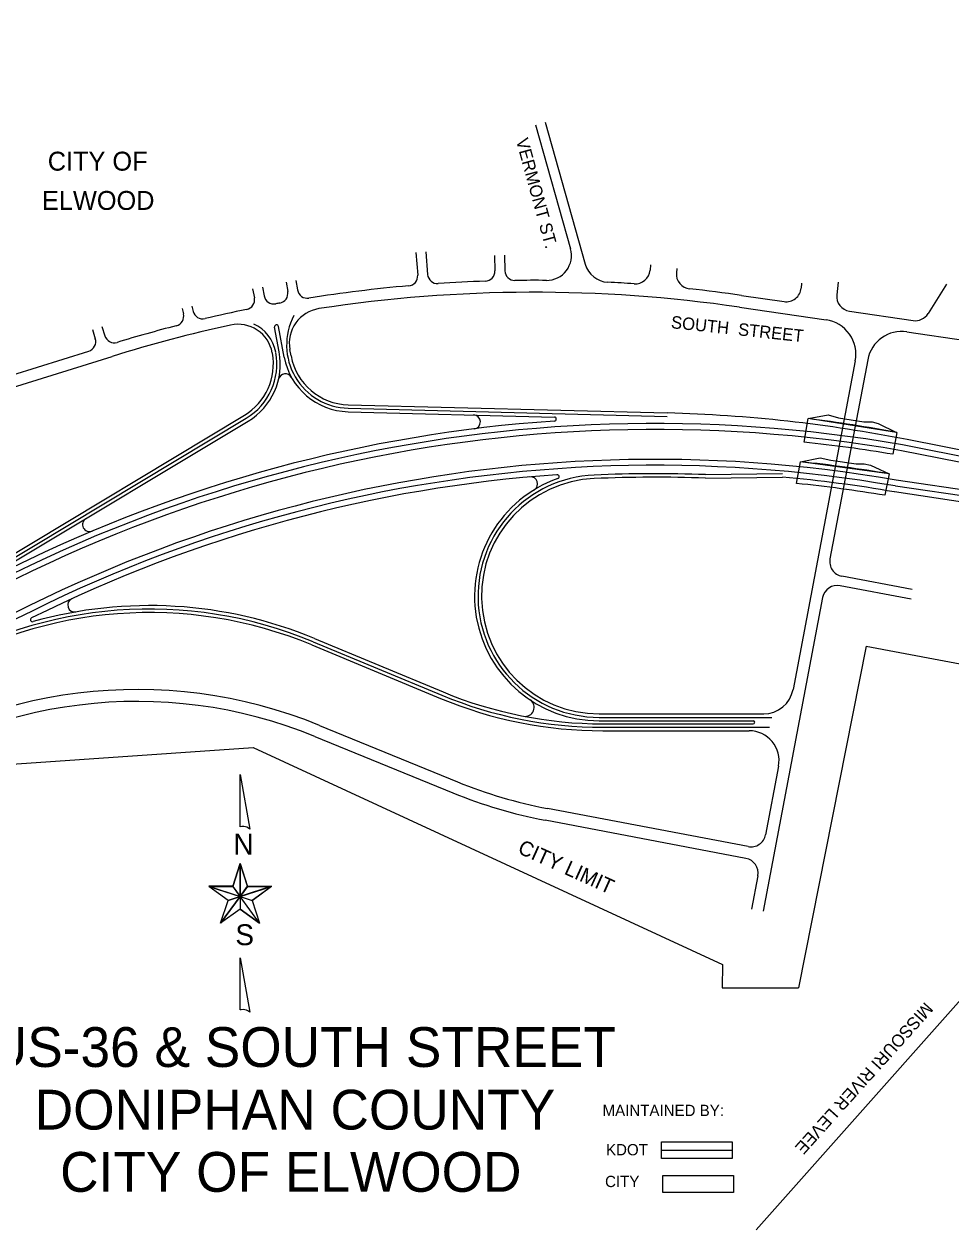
# Model space of a CAD drawing. Extents: x 166.419 to 167.238, y 88.719 to 89.276.
# Drawn here: x 166.5985 to 166.9512, y 88.7655 to 89.2245 of the extents above; entities that cross this region are included whole.
import ezdxf

# ---------------------------------------------------------------- set-up
doc = ezdxf.new("R2010")
doc.units = 0
for name, color, linetype in [('PL Inter Bridges', 7, 'Continuous'), ('PL Inter City Label Text', 7, 'Continuous'), ('PL Inter City Limit', 7, 'Continuous'), ('PL Inter Hydrology', 7, 'Continuous'), ('PL Inter Maintenance Info', 7, 'Continuous'), ('PL Inter North Arrow', 7, 'Continuous'), ('PL Inter Road Lines', 7, 'Continuous'), ('PL Inter Street Names', 7, 'Continuous'), ('PL Inter Title Text', 7, 'Continuous')]:
    doc.layers.add(name, color=color, linetype=linetype)

# ---------------------------------------------------------------- blocks, each defined once
blk = doc.blocks.new('NORTH')
at = {"layer": 'PL Inter North Arrow'}
blk.add_line((-0.011868693261090461, 0.01641413842755273), (-6.396812624030287e-09, 0.05328282528015467), dxfattribs=at)
for points in [[(-6.396761411556735e-09, 0.11237373434498503), (-6.3968161115860635e-09, 0.1967171686488094), (0.01565655925243213, 0.10858585555802523), (0.013383831979831893, 0.11035353232515437), (0.010858579456624702, 0.11186868383953434), (0.008585852184010008, 0.11262625959770838), (0.0060605996606679325, 0.11287878484841794), (0.003030296631933511, 0.11287878484843797)], [(-6.396812624030287e-09, 0.05328282528015467), (-0.011868693261090461, 0.01641413842755273), (-6.3968975430062745e-09, -2.9778569211311193e-09)], [(0.00016727510952582167, 0.05323159888396128), (0.00016727510960987376, 1.1903864019405072e-05), (0.012099087506420038, 0.01648917851161081)], [(-0.05050505687878606, 0.016414138427568246), (-6.3968975430062745e-09, -2.9778569211311193e-09), (-0.019191925580241964, -0.006313134288107633)], [(-0.011764544992810879, 0.01648917851156943), (-0.050400908612469, 0.016489178511584945), (0.00016727510960987376, 1.1903864019405072e-05)], [(-0.0312721226691241, -0.043169914296786155), (-0.019150910554097324, -0.006238094206141488), (0.00016727510960987376, 1.1903864019405072e-05)], [(0.050757569337863045, 0.016414138427567747), (0.012121205718204934, 0.0164141384275599), (-6.3968975430062745e-09, -2.9778569211311193e-09)], [(0.00016727510960987376, 1.1903864019405072e-05), (0.01948545306556079, -0.006238094206110275), (0.050735451124115614, 0.016489178511595298)], [(0.00016727510960987376, 1.1903864019405072e-05), (0.0001672751096190885, -0.02025324956845567), (0.0314172731680393, -0.043169914296776565)], [(-0.03131313769528668, -0.04318182114070594), (-6.3968975430062745e-09, -2.9778569211311193e-09), (-6.396812812166392e-09, -0.02020202317027639)], [(-6.3968975430062745e-09, -2.9778569211311193e-09), (0.0194444380393227, -0.006313134288123147), (0.0313131249017043, -0.0431818211407143)], [(-6.396897046370529e-09, -0.1828282857223721), (-6.396885269483858e-09, -0.09873737667132386), (0.015656559252483406, -0.18661616450935525), (0.013636357232612575, -0.1848484877422531), (0.010606054203853108, -0.18333333622786588), (0.0075757511751061634, -0.18257576046965765), (0.005050498651884519, -0.18207070996624203), (0.0020201956230026887, -0.18257576046964824)]]:
    blk.add_lwpolyline(points, close=True, dxfattribs=at)
for points in [[(-0.011868693261090461, 0.01641413842755273), (-6.396812624030287e-09, 0.05328282528015467)], [(-6.396812624030287e-09, 0.05328282528015467), (0.012121205718204934, 0.0164141384275599)], [(-0.019191925580241964, -0.006313134288107633), (-0.05050505687878606, 0.016414138427568246), (-0.011868693261090461, 0.01641413842755273)], [(0.012121205718204934, 0.0164141384275599), (0.050757569337863045, 0.016414138427567747), (0.0194444380393227, -0.006313134288123147)], [(-6.396812812166392e-09, -0.02020202317027639), (-0.03131313769528668, -0.04318182114070594), (-0.019191925580241964, -0.006313134288107633)], [(0.0194444380393227, -0.006313134288123147), (0.0313131249017043, -0.0431818211407143), (-6.396812812166392e-09, -0.02020202317027639)]]:
    blk.add_lwpolyline(points, dxfattribs=at)
for s, p in [('N', (-0.010858561990104076, 0.06767674378222711)), ('S', (-0.007575784087535207, -0.07853537206011982))]:
    blk.add_text(s, height=0.03374999998459821, rotation=360, dxfattribs=at).set_placement(p)
blk = doc.blocks.new('N')
at = {"layer": 'PL Inter North Arrow', "xscale": 0.23592835514713428, "yscale": 0.23592835514713428, "rotation": -3.9199723422535575e-05}
blk.add_blockref('NORTH', (1.5092099960328953e-09, 7.025598527186295e-10), dxfattribs=at)
blk = doc.blocks.new('MAINT')
at = {"layer": 'PL Inter Maintenance Info'}
for p, q in [((-4.402196888501445e-09, -0.006434409683022363), (0, 0)), ((0, 0), (0.0269887739479159, -1.8464754358512543e-08)), ((-2.201087420072519e-09, -0.003217204841271406), (0.02698877174680643, -0.003217223306025764)), ((0.0269887739479159, -1.8464754358512543e-08), (0.02698876954574106, -0.006434428147782234)), ((0.02698876954574106, -0.006434428147782234), (-4.402196888501445e-09, -0.006434409683022363)), ((0.00047660973302272115, -0.01930322937468824), (0.00047661413521960964, -0.012868819692139918)), ((0.00047661413521960964, -0.012868819692139918), (0.02746538808313551, -0.012868838156894276)), ((0.02746538808313551, -0.012868838156894276), (0.027465383680938617, -0.0193032478394426)), ((0.027465383680938617, -0.0193032478394426), (0.00047660973302272115, -0.01930322937468824))]:
    blk.add_line(p, q, dxfattribs=at)
for s, p in [('MAINTAINED BY:', (-0.02240127246327712, 0.009770780032268896)), ('KDOT', (-0.021090560852793382, -0.005183257458079561)), ('CITY', (-0.02144805009438917, -0.01727757118389325))]:
    blk.add_text(s, height=0.004289606455263063, rotation=359.9999608002766, dxfattribs=at).set_placement(p)

msp = doc.modelspace()

# ---------------------------------------------------------------- linework, layer by layer
at = {"layer": 'PL Inter Bridges'}
for p, q in [((166.89534865054273, 89.06536840174068), (166.89695909936017, 89.07432968504858)), ((166.93067429660377, 89.06902430967806), (166.9291100051385, 89.0607764954396)), ((166.89252676006086, 89.04966609577579), (166.89400495174831, 89.05789143914052)), ((166.92769802479464, 89.05333175010716), (166.92614483593545, 89.04514247498024))]:
    msp.add_line(p, q, dxfattribs=at)
for points in [[(166.89695909936017, 89.07432968504858), (166.90449860728253, 89.0757485830091), (166.90846144559092, 89.07466656407183), (166.9180615797711, 89.07313077241571), (166.92121583537153, 89.07306273799048), (166.92352928143103, 89.0725145670034), (166.93054601222144, 89.06904449632557)], [(166.89400495174831, 89.05789143914052), (166.90151210927365, 89.05947258967832), (166.90549735883425, 89.05847627728816), (166.91512837860566, 89.05714786076797), (166.91828336784113, 89.05714786076797), (166.92060809675147, 89.05664970457289), (166.92769802479464, 89.05333175010716)]]:
    msp.add_lwpolyline(points, close=True, dxfattribs=at)
for centre, radius, start, end in [((166.8292463207897, 88.53423963452356), 0.5443181818181817, 79.26076202867587, 82.85393491013787), ((166.83865219483516, 88.52210677667478), 0.5462121212121211, 80.46736788946859, 84.042004391843), ((166.83865219483516, 88.52210677667478), 0.5386363636363636, 80.48434099844505, 84.10160849114176), ((166.83865219483516, 88.52210677667478), 0.5303030303030303, 80.50357166076472, 84.16914555947042)]:
    msp.add_arc(centre, radius, start, end, dxfattribs=at)
at = {"layer": 'PL Inter City Limit'}
for p, q in [((166.91899570074506, 88.98768185999263), (166.89319587589813, 88.85772718668939)), ((166.91899570074509, 88.98768185999265), (167.0158854032825, 88.96951504076686)), ((166.5706344132995, 88.94119806560711), (166.68562557943716, 88.94912849085799)), ((166.68562557943713, 88.94912849085797), (166.86427587868803, 88.86659414208125)), ((166.86427587868803, 88.86659414208125), (166.8641700497234, 88.8577271866894)), ((166.8641700497234, 88.85772718668939), (166.8931958758981, 88.85772718668939))]:
    msp.add_line(p, q, dxfattribs=at)
at = {"layer": 'PL Inter Hydrology'}
msp.add_lwpolyline([(166.87708169920688, 88.76553967807712), (166.98866868690325, 88.89107503923552), (167.00925914296624, 88.92162861919999), (167.03383484858986, 88.96812319740681), (167.048447430312, 89.00863990127276), (167.05973897073366, 89.05114922991898), (167.0670452615947, 89.08967330900462), (167.07235892767548, 89.14679521937299), (167.07700838549619, 89.22450758580439)], dxfattribs=at)
at = {"layer": 'PL Inter Maintenance Info'}
for p, q in [((166.7218467711878, 89.07830000642348), (166.84325065035333, 89.07515686392081)), ((166.55345344848953, 88.99658855452358), (166.68303976678484, 89.0744865373488)), ((167.01183008356261, 89.0487309050407), (166.93284176890185, 89.06436542807232)), ((166.85781798371514, 89.05300928388107), (166.88711838985398, 89.05341623396633)), ((167.0097570815915, 89.03678954993612), (166.9301208865987, 89.04869201230547)), ((166.70849699594095, 88.98942246575774), (166.7574586048538, 88.96907478413159)), ((166.81738610330552, 88.9606377804931), (166.88302949447467, 88.96063778049307)), ((166.81872996422337, 88.95684990170521), (166.88219348176855, 88.95684990170521))]:
    msp.add_line(p, q, dxfattribs=at)
for centre, radius, start, end in [((166.72246929476307, 89.10234497951885), 0.0240530303030303, 152.20571198845926, 268.5169454225147), ((166.67992675710622, 89.09699864223766), 0.014583333333333332, 10.532466891995085, 65.83825217516981), ((166.6706474885271, 89.09510157327749), 0.0240530303030303, 301.0112606797835, 10.532466892006255), ((166.83865219483516, 88.52210677667478), 0.5503787878787878, 80.151683945332, 126.54199229622196), ((166.83865219483516, 88.52210677667478), 0.5344696969696969, 80.151683945332, 126.54199229622196), ((166.81738610330552, 89.00676467443249), 0.04612689393939393, 92.38877343548455, 270), ((166.83865219483516, 88.52210677667478), 0.5312499999999999, 87.92533750934209, 92.50170680719765), ((166.6462080813744, 88.83953976508192), 0.16231060606060604, 67.43299092212919, 121.22638654257912), ((166.81872996422337, 89.11650899261431), 0.1596590909090909, 247.43299092209725, 269.99999999999534)]:
    msp.add_arc(centre, radius, start, end, dxfattribs=at)
at = {"layer": 'PL Inter Road Lines'}
for p, q in [((166.79677040625327, 89.18714325122154), (166.8120729772812, 89.13313417700549)), ((166.79312598683538, 89.18611066571982), (166.80646965976814, 89.1390153494867)), ((166.7476386241856, 89.13756682292951), (166.74830596290607, 89.12895688112839)), ((166.75141517618212, 89.13785953563712), (166.75208251490258, 89.12924959383598)), ((166.77754075546264, 89.13647596179659), (166.77768141533582, 89.13054423350727)), ((166.78132756971317, 89.1365657590338), (166.78146822958635, 89.13063403074446)), ((166.83691785597924, 89.13286760241905), (166.8367493753114, 89.1308458344046)), ((166.8468809798807, 89.13153918589886), (166.84674247143528, 89.1298770845539)), ((166.68548794469015, 89.1236918083962), (166.68614283859637, 89.12032014721785)), ((166.68920633078744, 89.12441404834478), (166.6898612246937, 89.12104238716643)), ((166.6982293614049, 89.12627740351022), (166.69884106775297, 89.12267711025227)), ((166.70196372270757, 89.12691188863437), (166.70257542905566, 89.12331159537642)), ((166.89437187047767, 89.12589341568803), (166.89421495857425, 89.12401047284683)), ((166.9083202439397, 89.12622551981808), (166.90780763739227, 89.12144119204223)), ((166.94950115606574, 89.12556131155799), (166.9425275021773, 89.11429617835361)), ((166.87148853110492, 89.12123842513493), (166.8877296259484, 89.1188604455161)), ((166.65868000002902, 89.11619862116551), (166.65915640514763, 89.11427087710264)), ((166.662357251261, 89.11710738355937), (166.66283365637963, 89.11517963949646)), ((166.87083001845082, 89.11674092381652), (166.90375861292105, 89.11191960313086)), ((166.91263398040374, 89.11521401355537), (166.9368733093899, 89.111664952925)), ((166.62810940112072, 89.1094372079428), (166.6292204560938, 89.10586982062398)), ((166.69559868152245, 89.09974062946435), (166.69385248993453, 89.10913253194664)), ((166.69751810176774, 89.09770592333197), (166.69534211339695, 89.10940949052497)), ((166.6244928649674, 89.10831084567283), (166.62560057444523, 89.10475420010613)), ((166.93451849656967, 89.10741581954368), (166.95694662702493, 89.10413194997545)), ((166.59384001352277, 89.09089510369922), (166.6231104005619, 89.1000113016828)), ((166.70012494282693, 89.09819060084402), (166.69966426798317, 89.10066834340043)), ((166.4652877782166, 89.04609698429576), (166.63195750502297, 89.09800590594419)), ((166.6929918404632, 89.0992559519523), (166.69296096240228, 89.09942202979798)), ((166.9148637731244, 89.09633384044686), (166.89115642068472, 88.9712117025708)), ((166.91957201255073, 89.09676615787023), (166.90521255175184, 89.02098011476504)), ((166.72181245886478, 89.07697469294578), (166.8003142759908, 89.07494228344089)), ((166.72188108351085, 89.07962531990118), (166.8432849626764, 89.0764821773985)), ((166.55277040953044, 88.99772481634643), (166.68235672782578, 89.07562279917164)), ((166.59332468230926, 89.01900941948973), (166.6837228057439, 89.07335027552597)), ((167.01227137359282, 89.05096037860311), (166.934567541324, 89.06634065808457)), ((167.01138879353246, 89.04650143147829), (166.93240047887167, 89.06213595450993)), ((166.85783639523908, 89.05168365415696), (166.88713680137792, 89.05209060424221)), ((167.0100930328685, 89.03903731015369), (166.9304568378757, 89.05093977252302)), ((167.00942113031448, 89.03454178971856), (166.9297849353217, 89.0464442520879)), ((166.9364616774357, 89.00927631947911), (166.90973731101153, 89.0143398836437)), ((166.93612957330564, 89.00562317404858), (166.90905761474193, 89.01075259777643)), ((166.90241738362062, 89.00622783851676), (166.8797904540333, 88.8868079323616)), ((166.7090057735395, 88.99064671185427), (166.7579673824524, 88.97029903022812)), ((166.7079882183424, 88.98819821966121), (166.75694982725528, 88.96785053803505)), ((166.81738610330552, 88.96196353806886), (166.87999143030376, 88.96196353806883)), ((166.71088201837497, 88.95759367081345), (166.76344261575645, 88.93609160824832)), ((166.81738610330552, 88.95931202291735), (166.87600236078424, 88.95931202291735)), ((166.81872996422337, 88.95817565928098), (166.87600236078424, 88.95817565928098)), ((166.70916095998535, 88.95338663919433), (166.7617215573668, 88.9318845766292)), ((166.81872996422337, 88.95552414412947), (166.87446511451427, 88.95552414412947)), ((166.88563010489526, 88.94204503590417), (166.8806839394355, 88.91594027375557)), ((166.8740397012748, 88.91141627521434), (166.7977048225788, 88.92593649670543)), ((166.87320152584587, 88.90694875359783), (166.79685542820258, 88.92147110912781)), ((166.87772227806616, 88.90030928319496), (166.87532445788094, 88.88765412110628))]:
    msp.add_line(p, q, dxfattribs=at)
for centre, radius, start, end in [((166.7973586112235, 89.13643388573237), 0.009469696969696968, 269.5055945451621, 15.819193947519352), ((166.82118402582583, 89.13571564075981), 0.009469696969696968, 195.8191939475194, 267.04095486501166), ((166.74452941090954, 89.12866416842078), 0.003787878787878787, 275.0255602982859, 4.432016054658732), ((166.75585906689912, 89.1295423065436), 0.003787878787878787, 184.432016054825, 273.8384718112718), ((166.77389460108532, 89.13045443627007), 0.003787878787878787, 271.951952214196, 1.3584079707028422), ((166.78525504383686, 89.13072382798164), 0.003787878787878787, 181.35840797070284, 270.7648637271247), ((166.7925767647221, 88.58228785047767), 0.5446969696969696, 89.50559454512079, 90.76486372706566), ((166.83108718350317, 89.13131768372196), 0.005681818181818181, 265.98769257232254, 355.2363583092), ((166.8524046632435, 89.1294052352366), 0.005681818181818181, 175.23635830986467, 263.75943773327117), ((166.6951067064503, 89.12204262512812), 0.003787878787878787, 280.2362764045805, 9.642732160883781), ((166.70630979035832, 89.12394608050057), 0.003787878787878787, 189.64273216088375, 279.04918791734826), ((166.7925767647221, 88.58228785047767), 0.5446969696969696, 95.02556029830781, 99.04918791742661), ((166.7925767647221, 88.58228785047767), 0.540151515151515, 81.67008754211659, 98.71978903435826), ((166.7925767647221, 88.58228785047767), 0.5446969696969696, 91.95195221415088, 93.83847181122427), ((166.7925767647221, 88.58228785047767), 0.5446969696969696, 85.98769257233837, 87.04095486496708), ((166.7925767647221, 88.58228785047767), 0.5446969696969696, 81.67008754211659, 83.75943773317617), ((166.88855276676605, 89.12448232216413), 0.005681818181818181, 261.67008754217926, 355.2363583098462), ((166.6824244524991, 89.11959790726928), 0.003787878787878787, 281.5855100360332, 10.991965792250085), ((166.69357961079095, 89.12176462711498), 0.003787878787878787, 190.99196579225006, 280.39842154890175), ((166.7925767647221, 88.58228785047767), 0.5446969696969696, 100.23627640450782, 100.39842154879294), ((166.91345712122134, 89.1208358902034), 0.005681818181818181, 173.8844964337146, 261.67008754213236), ((166.65547915391565, 89.11336211470878), 0.003787878787878787, 284.4749659066123, 13.881421663096035), ((166.66651090761164, 89.11608840189032), 0.003787878787878787, 193.8814216630961, 283.287877419242), ((166.7925767647221, 88.58228785047767), 0.5446969696969696, 101.58551003587706, 103.28787741940167), ((166.71269847327926, 89.10309173096074), 0.013257575757575756, 98.71978903439503, 190.53246689204195), ((166.9376964502075, 89.11728682957302), 0.005681818181818181, 261.67008754218205, 328.2405199151378), ((166.7925767647221, 88.58228785047767), 0.540151515151515, 102.34514474971725, 107.29908575242138), ((166.7925767647221, 88.58228785047767), 0.5446969696969696, 104.4749659064823, 106.93210334141715), ((166.67992675710622, 89.09699864223766), 0.013257575757575756, 10.532466891995057, 102.3451447496825), ((166.69459730166574, 89.1092710112358), 0.0007575757575810072, 10.532466892377943, 190.53246689237793), ((166.90183795101328, 89.09880189095213), 0.013257575757575756, 349.2711407020177, 81.67008754215296), ((166.6219840382919, 89.10362783783613), 0.003787878787878787, 287.29908575250647, 17.299085752862993), ((166.63283699224715, 89.10699618289398), 0.003787878787878787, 197.2990857526046, 286.9321033414783), ((166.93259783466186, 89.09429810736495), 0.013257575757575756, 81.67008754212966, 169.27114070194216), ((166.6706474885271, 89.09510157327749), 0.025378787878787876, 301.0112606797835, 10.532466892006255), ((166.6706474885271, 89.09510157327749), 0.022727272727272724, 301.0112606797835, 10.532466892006255), ((166.72246929476307, 89.10234497951885), 0.025378787878787876, 190.53246689203357, 268.5169454225147), ((166.72246929476307, 89.10234497951885), 0.022727272727272724, 190.53246689203357, 268.5169454225147), ((166.69795101107601, 89.08876000057107), 0.0026515151515151512, 28.989760263974432, 166.92420106857804), ((166.83865219483516, 88.52210677667478), 0.5526515151515151, 93.97443385785445, 116.26969785053709), ((166.7695030259441, 89.07308758206223), 0.0026515151515151512, 277.1533321067685, 88.51694542239392), ((166.80029466894905, 89.07418496145364), 0.0007575757575757575, 273.9744338571282, 88.51694542287021), ((166.8292463207897, 88.53423963452356), 0.5424242424242424, 78.80389801386728, 88.51694542252797), ((166.83865219483516, 88.52210677667478), 0.5481060606060605, 80.151683945332, 126.54199229622196), ((166.83865219483516, 88.52210677667478), 0.5367424242424241, 80.151683945332, 126.54199229622196), ((166.83865219483516, 88.52210677667478), 0.5321969696969696, 94.02276366400851, 116.48078074941542), ((166.81738610330552, 89.00676467443249), 0.04745265151515151, 109.40290686539373, 270), ((166.81738610330552, 89.00676467443249), 0.04480113636363636, 92.38877343543948, 270), ((166.79127761241054, 89.0495288442543), 0.0026515151515151512, 301.405007353829, 95.13269914800071), ((166.80137023262384, 89.05223684064431), 0.0007575757575757575, 289.40290686493535, 94.0227636643706), ((166.83865219483516, 88.52210677667478), 0.5299242424242423, 87.92533750934209, 92.50198934170255), ((166.83865219483516, 88.52210677667478), 0.5321969696969696, 80.151683945332, 84.77294944666025), ((166.62339227267043, 89.03399018270915), 0.0026515151515151512, 121.01126067985739, 292.80798524991945), ((166.91079504694233, 89.0199223788342), 0.005681818181818181, 169.2711407018405, 259.2711407019784), ((166.9079998788111, 89.00517010258594), 0.005681818181818181, 79.27114070207963, 169.2711407020749), ((166.6462080813744, 88.83953976508192), 0.1636363636363636, 67.43299092212925, 105.71388783134367), ((166.61774250497118, 89.00337312429733), 0.0026515151515151512, 114.65595250236936, 279.8565797718975), ((166.6462080813744, 88.83953976508192), 0.16098484848484845, 67.43299092212919, 121.22638654257912), ((166.60168464881343, 88.99778966638505), 0.0007575757575757575, 116.48078074929516, 285.7138878311647), ((166.64151189154995, 88.7880222496856), 0.1832121212121212, 67.75097634278848, 126.3843518158353), ((166.87999143030376, 88.97332717443247), 0.011363636363636362, 270, 349.2711407019957), ((166.64151189154995, 88.7880222496856), 0.17866666666666664, 67.75097634278848, 126.3843518158353), ((166.81872996422337, 89.11650899261431), 0.16098484848484845, 247.43299092209725, 269.99999999999534), ((166.81872996422337, 89.11650899261431), 0.1583333333333333, 247.43299092209725, 269.99999999999534), ((166.78920442891578, 88.96442426736051), 0.0034090909090909085, 259.01333816552227, 56.3523583351963), ((166.87600236078424, 88.95874384109916), 0.000568181818176306, 270, 90), ((166.87446511451427, 88.94416050776583), 0.011363636363636362, 349.271140701995, 90), ((166.83109168419188, 89.10145599775706), 0.17866666666666664, 247.75097634278046, 259.2300117673818), ((166.83109168419188, 89.10145599775706), 0.1832121212121212, 247.75097634278046, 259.2300117673818), ((166.87510144424502, 88.9169980096864), 0.005681818181818181, 259.2300117673366, 349.27114070191993), ((166.87213978287568, 88.90136701912579), 0.005681818181818181, 349.2711407020868, 79.23001176755503)]:
    msp.add_arc(centre, radius, start, end, dxfattribs=at)

# ---------------------------------------------------------------- block references
at = {"layer": 'PL Inter Maintenance Info'}
msp.add_blockref('MAINT', (166.8410616566271, 88.79910611552974), dxfattribs=at)
at = {"layer": 'PL Inter North Arrow'}
msp.add_blockref('N', (166.6806907295649, 88.89243366412357), dxfattribs=at)

# ---------------------------------------------------------------- texts
at = {"layer": 'PL Inter City Label Text'}
for s, p in [('CITY OF', (166.60750914882004, 89.1687386010892)), ('ELWOOD', (166.60532594569503, 89.15379201421386))]:
    msp.add_text(s, height=0.007199999999999999, dxfattribs=at).set_placement(p)
at = {"layer": 'PL Inter City Limit'}
msp.add_text('CITY LIMIT', height=0.005679999999999998, rotation=335.7722546820229, dxfattribs=at).set_placement((166.78599774184832, 88.9091107476))
at = {"layer": 'PL Inter Street Names'}
for s, height, rotation, p in [('VERMONT ST.', 0.0047299999999999955, 285.2874328888989, (166.7856507099266, 89.18035960765802)), ('SOUTH  STREET', 0.004729999999999999, 353.91147184580484, (166.8445367806805, 89.10879821691145)), ('MISSOURI RIVER LEVEE', 0.0047299999999999955, 228.11566913939413, (166.94135293787463, 88.85253795023046))]:
    msp.add_text(s, height=height, rotation=rotation, dxfattribs=at).set_placement(p)
at = {"layer": 'PL Inter Title Text'}
for s, p in [('US-36 & SOUTH STREET', (166.58507623730213, 88.82755741169015)), ('DONIPHAN COUNTY', (166.6025490400365, 88.8037219475836)), ('CITY OF ELWOOD', (166.61221289806875, 88.78003529218972))]:
    msp.add_text(s, height=0.015149999999999999, dxfattribs=at).set_placement(p)

doc.saveas('drawing.dxf')
